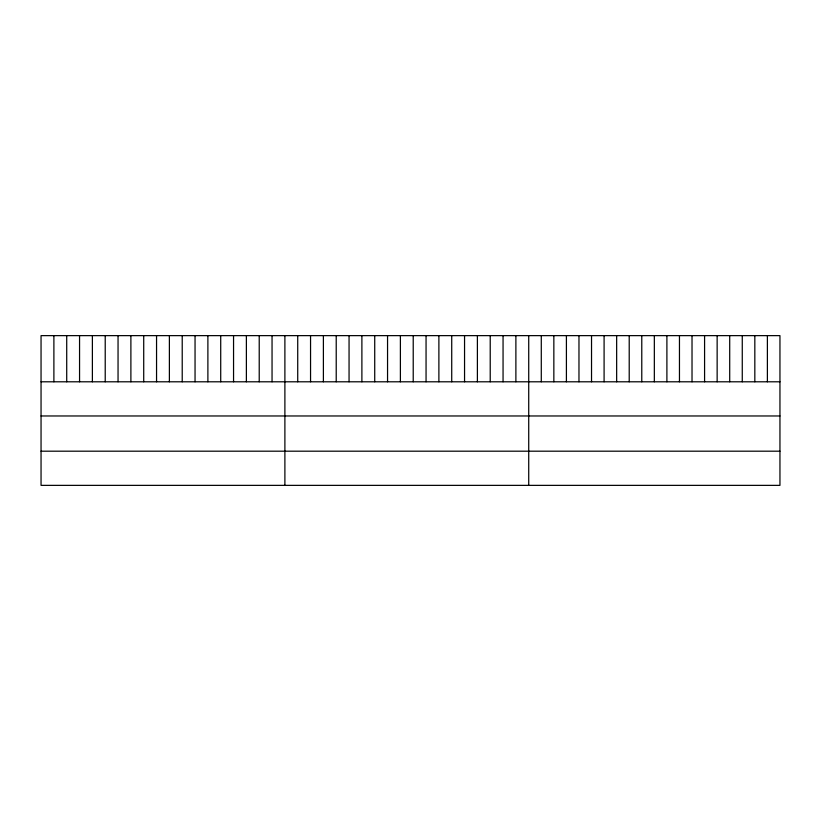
<?xml version="1.0" encoding="UTF-8"?>
<svg xmlns="http://www.w3.org/2000/svg" width="821" height="821" viewBox="0 0 821 821"><rect width="100%" height="100%" fill="white"/><g stroke="black" fill="none" stroke-linecap="round" stroke-linejoin="round"><path stroke-width="1.23" d="M779.95 381.796L779.95 485.365L41.05 485.365L41.05 335.635L779.95 335.635L779.95 381.796L41.05 381.796M41.05 415.97L779.95 415.97M41.05 451.191L779.95 451.191M767.389 335.635L767.389 381.796M754.827 335.635L754.827 381.796M742.266 335.635L742.266 381.796M729.705 335.635L729.705 381.796M717.144 335.635L717.144 381.796M704.582 335.635L704.582 381.796M692.021 335.635L692.021 381.796M679.46 335.635L679.46 381.796M666.898 335.635L666.898 381.796M654.337 335.635L654.337 381.796M641.776 335.635L641.776 381.796M629.214 335.635L629.214 381.796M616.653 335.635L616.653 381.796M604.092 335.635L604.092 381.796M591.531 335.635L591.531 381.796M578.969 335.635L578.969 381.796M566.408 335.635L566.408 381.796M553.847 335.635L553.847 381.796M541.285 335.635L541.285 381.796M528.724 335.635L528.724 485.365M515.886 335.635L515.886 381.796M503.057 335.635L503.057 381.796M490.219 335.635L490.219 381.796M477.391 335.635L477.391 381.796M464.553 335.635L464.553 381.796M451.724 335.635L451.724 381.796M438.886 335.635L438.886 381.796M426.058 335.635L426.058 381.796M413.22 335.635L413.22 381.796M400.391 335.635L400.391 381.796M387.553 335.635L387.553 381.796M374.725 335.635L374.725 381.796M361.887 335.635L361.887 381.796M349.058 335.635L349.058 381.796M336.22 335.635L336.22 381.796M323.392 335.635L323.392 381.796M310.554 335.635L310.554 381.796M297.725 335.635L297.725 381.796M284.887 335.635L284.887 485.365M272.049 335.635L272.049 381.796M259.22 335.635L259.22 381.796M246.382 335.635L246.382 381.796M233.554 335.635L233.554 381.796M220.716 335.635L220.716 381.796M207.887 335.635L207.887 381.796M195.049 335.635L195.049 381.796M182.221 335.635L182.221 381.796M169.383 335.635L169.383 381.796M156.554 335.635L156.554 381.796M143.716 335.635L143.716 381.796M130.888 335.635L130.888 381.796M118.05 335.635L118.05 381.796M105.221 335.635L105.221 381.796M92.383 335.635L92.383 381.796M79.555 335.635L79.555 381.796M66.717 335.635L66.717 381.796M53.888 335.635L53.888 381.796"/></g></svg>
